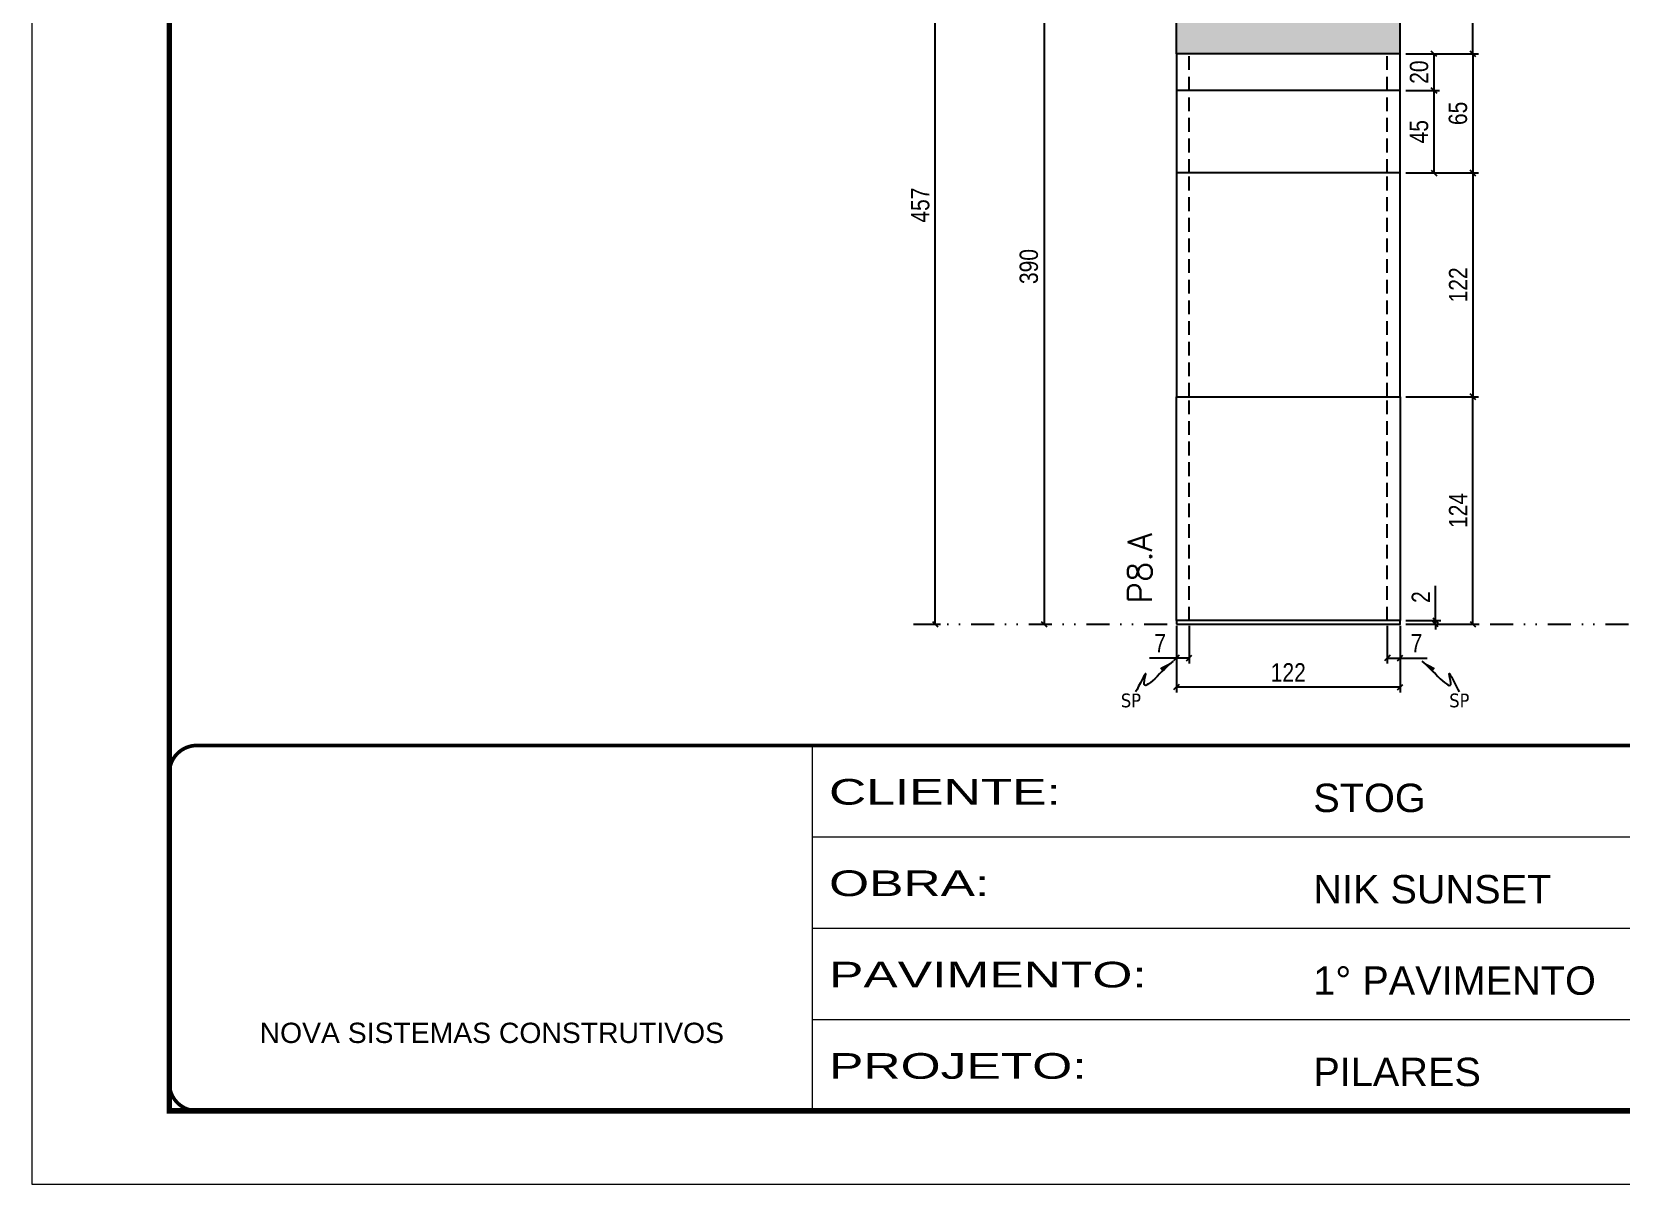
# Model space of a CAD drawing. Header units: millimetres. Extents: x 787 to 8287, y -592 to 17063.
# Drawn here: x 1425 to 2292, y 8597 to 9225 of the extents above; entities that cross this region are included whole.
import ezdxf

# ---------------------------------------------------------------- set-up
doc = ezdxf.new("R2010")
doc.units = ezdxf.units.MM
for name, pattern in [('CONTINUO', [0]), ('DASHED', [0.75, 0.5, -0.25]), ('DIVIDE2', [0.625, 0.25, -0.125, 0, -0.125, 0, -0.125]), ('HIDDEN', [0.375, 0.25, -0.125])]:
    doc.linetypes.add(name, pattern=pattern)
for name, color, linetype in [('COTA', 241, 'Continuous'), ('Nível', 160, 'Continuous'), ('Painéis', 200, 'Continuous'), ('Sarrafo de Pressão', 42, 'HIDDEN'), ('texto', 7, 'Continuous')]:
    doc.layers.add(name, color=color, linetype=linetype)
for name, color, linetype, lineweight in [('Folhas', 255, 'Continuous', 9), ('SARRAFO DE PRESSAO', 251, 'DASHED', 9), ('Texto Seção', 7, 'Continuous', 15)]:
    doc.layers.add(name, color=color, linetype=linetype, lineweight=lineweight)
doc.styles.add('ARIAL', font='arial.ttf')
doc.styles.add('COTA TECNICA', font='techl___.ttf', dxfattribs={"height": 10})
doc.styles.add('COTA TECNICA-50', font='techl___.ttf', dxfattribs={"height": 10})
doc.styles.add('REGUA-120', font='ROMANS.shx', dxfattribs={"height": 15})
doc.styles.get("Standard").update_dxf_attribs({"font": 'arial.ttf'})
doc.styles.add('Tecnologia', font='')
doc.styles.get('Tecnologia').set_extended_font_data('Forgotten Futurist')
doc.dimstyles.new('COTA PAINEL-50', dxfattribs={"dimtxt": 10, "dimasz": 3, "dimexe": 3, "dimexo": 3, "dimgap": 3, "dimtad": 1, "dimdec": 1, "dimzin": 12, "dimdsep": 46, "dimtxsty": 'COTA TECNICA-50', "dimblk1": 'OBLIQUE', "dimblk2": 'OBLIQUE', "dimsah": 1, "dimcen": 0.9, "dimclrd": 4, "dimclre": 4, "dimclrt": 240, "dimadec": 1, "dimazin": 3, "dimtfac": 1, "dimtdec": 1, "dimtmove": 0, "dimatfit": 3, "dimfxl": 0, "dimtolj": 1, "dimtzin": 12, "dimarcsym": 0})
doc.dimstyles.new('PAINEL', dxfattribs={"dimtxt": 10, "dimasz": 3, "dimexe": 3, "dimexo": 3, "dimgap": 3, "dimtad": 1, "dimdec": 1, "dimzin": 12, "dimdsep": 46, "dimtxsty": 'COTA TECNICA', "dimblk1": 'OBLIQUE', "dimblk2": 'OBLIQUE', "dimsah": 1, "dimcen": 0.9, "dimclrd": 4, "dimclre": 4, "dimclrt": 240, "dimadec": 1, "dimazin": 3, "dimtfac": 1, "dimtdec": 1, "dimtmove": 0, "dimatfit": 3, "dimfxl": 0, "dimtolj": 1, "dimtzin": 12, "dimarcsym": 0})
doc.dimstyles.get("Standard").update_dxf_attribs({"dimtxt": 0.18, "dimasz": 0.18, "dimexe": 0.18, "dimexo": 0.0625, "dimgap": 0.09, "dimtad": 0, "dimtih": 1, "dimtoh": 1, "dimdec": 4, "dimzin": 0, "dimdsep": 46, "dimtxsty": 'Standard', "dimcen": 0.09, "dimadec": 0, "dimazin": 0, "dimtfac": 1, "dimtdec": 4, "dimtofl": 0, "dimtmove": 0, "dimatfit": 3, "dimfxl": 0, "dimtolj": 1, "dimtzin": 0, "dimarcsym": 0})

# ---------------------------------------------------------------- blocks, each defined once
blk = doc.blocks.new('9999999999')
at = {"color": 30, "linetype": 'CONTINUO'}
for p, q in [((98564.56, 34230.21), (98564.56, 34429.45)), ((98564.56, 34379.64), (99583.98, 34379.64)), ((98564.56, 34329.83), (99487.98, 34329.83)), ((98564.56, 34280.02), (99487.98, 34280.02))]:
    blk.add_line(p, q, dxfattribs=at)
at = {"color": 30, "linetype": 'CONTINUO', "const_width": 2}
blk.add_lwpolyline([(99583.98, 34230.21), (99583.98, 34414.45, 0.414214), (99568.98, 34429.45), (98228.98, 34429.45, 0.414214), (98213.98, 34414.45), (98213.98, 34245.21, 0.414214), (98228.98, 34230.21), (99583.98, 34230.21)], format="xyb", dxfattribs=at)
at = {"layer": 'Folhas'}
blk.add_lwpolyline([(98138.98, 34190.21), (99623.98, 34190.21), (99623.98, 35240.21), (98138.98, 35240.21)], close=True, dxfattribs=at)
at = {"layer": 'Folhas', "color": 30, "const_width": 3}
blk.add_lwpolyline([(98213.98, 34230.21), (99583.98, 34230.21), (99583.98, 35200.21), (98213.98, 35200.21)], close=True, dxfattribs=at)
at = {"color": 7, "linetype": 'Continuous', "ltscale": 5, "style": 'ARIAL'}
for s, height, p in [('STOG', 15.483, (98837.68, 34393.13)), ('NIK SUNSET', 15.483, (98837.68, 34343.32)), ('1° PAVIMENTO', 15.4829, (98837.68, 34293.51)), ('NOVA SISTEMAS CONSTRUTIVOS', 11.0592, (98263.19, 34267.21)), ('PILARES', 15.483, (98837.68, 34243.7))]:
    blk.add_text(s, height=height, dxfattribs=at).set_placement(p)
at = {"layer": 'Folhas', "color": 7, "style": 'Tecnologia', "width": 1.5}
for s, p in [('CLIENTE:', (98573.65, 34397.17)), ('OBRA:', (98573.65, 34347.31)), ('PAVIMENTO:', (98573.65, 34297.5)), ('PROJETO:', (98573.65, 34247.69))]:
    blk.add_text(s, height=14, dxfattribs=at).set_placement(p)
blk = doc.blocks.new('_Oblique')
at = {"color": 0, "linetype": 'ByBlock', "lineweight": -2}
blk.add_line((-0.5, -0.5), (0.5, 0.5), dxfattribs=at)
blk = doc.blocks.new('*D1476')
at = {"layer": 'COTA', "color": 4, "lineweight": -2}
for p, q in [((1909.18, 9359.4), (1921.03, 9359.4)), ((1918.03, 8902.4), (1918.03, 9359.4)), ((1909.18, 8902.4), (1921.03, 8902.4))]:
    blk.add_line(p, q, dxfattribs=at)
at = {"layer": 'Defpoints', "color": 0}
for p in [(1906.18, 9359.4), (1918.03, 9359.4), (1906.18, 8902.4)]:
    blk.add_point(p, dxfattribs=at)
at = {"layer": 'COTA', "color": 4, "lineweight": -2, "xscale": 3, "yscale": 3, "zscale": 3}
for p, rotation in [((1918.03, 9359.4), 90), ((1918.03, 8902.4), 270)]:
    blk.add_blockref('_Oblique', p, dxfattribs=dict(at, rotation=rotation))
at = {"layer": 'COTA', "color": 240, "insert": (1909.92, 9130.9), "char_height": 10, "attachment_point": 5, "rotation": 90, "style": 'COTA TECNICA-50'}
blk.add_mtext('\\A1;457', dxfattribs=at)
blk = doc.blocks.new('*D1442')
at = {"layer": 'COTA', "color": 4, "lineweight": -2}
for p, q in [((2049.56, 8901.4), (2049.56, 8865.04)), ((2171.56, 8901.4), (2171.56, 8865.04)), ((2171.56, 8868.04), (2049.56, 8868.04))]:
    blk.add_line(p, q, dxfattribs=at)
at = {"layer": 'Defpoints', "color": 0}
for p in [(2049.56, 8904.4), (2171.56, 8904.4), (2049.56, 8868.04)]:
    blk.add_point(p, dxfattribs=at)
at = {"layer": 'COTA', "color": 4, "lineweight": -2, "xscale": 3, "yscale": 3, "zscale": 3, "rotation": 180}
blk.add_blockref('_Oblique', (2049.56, 8868.04), dxfattribs=at)
at = {"layer": 'COTA', "color": 4, "lineweight": -2, "xscale": 3, "yscale": 3, "zscale": 3}
blk.add_blockref('_Oblique', (2171.56, 8868.04), dxfattribs=at)
at = {"layer": 'COTA', "color": 240, "insert": (2110.56, 8876.1), "char_height": 10, "attachment_point": 5, "style": 'COTA TECNICA'}
blk.add_mtext('\\A1;122', dxfattribs=at)
blk = doc.blocks.new('*D1443')
at = {"layer": 'COTA', "color": 4, "lineweight": -2}
for p, q in [((2164.56, 8901.4), (2164.56, 8880.89)), ((2171.56, 8899.4), (2171.56, 8880.89)), ((2164.56, 8883.89), (2171.56, 8883.89)), ((2171.56, 8883.89), (2186.29, 8883.89))]:
    blk.add_line(p, q, dxfattribs=at)
at = {"layer": 'Defpoints', "color": 0}
for p in [(2164.56, 8904.4), (2171.56, 8902.4), (2171.56, 8883.89)]:
    blk.add_point(p, dxfattribs=at)
at = {"layer": 'COTA', "color": 4, "lineweight": -2, "xscale": 3, "yscale": 3, "zscale": 3, "rotation": 180}
blk.add_blockref('_Oblique', (2164.56, 8883.89), dxfattribs=at)
at = {"layer": 'COTA', "color": 4, "lineweight": -2, "xscale": 3, "yscale": 3, "zscale": 3}
blk.add_blockref('_Oblique', (2171.56, 8883.89), dxfattribs=at)
at = {"layer": 'COTA', "color": 240, "insert": (2180.43, 8891.97), "char_height": 10, "attachment_point": 5, "style": 'COTA TECNICA-50'}
blk.add_mtext('\\A1;7', dxfattribs=at)
blk = doc.blocks.new('*D1444')
at = {"layer": 'COTA', "color": 4, "lineweight": -2}
for p, q in [((2056.56, 8901.4), (2056.56, 8880.89)), ((2049.56, 8899.4), (2049.56, 8880.89)), ((2049.56, 8883.89), (2034.83, 8883.89)), ((2056.56, 8883.89), (2049.56, 8883.89))]:
    blk.add_line(p, q, dxfattribs=at)
at = {"layer": 'Defpoints', "color": 0}
for p in [(2049.56, 8902.4), (2056.56, 8904.4), (2049.56, 8883.89)]:
    blk.add_point(p, dxfattribs=at)
at = {"layer": 'COTA', "color": 4, "lineweight": -2, "xscale": 3, "yscale": 3, "zscale": 3, "rotation": 180}
blk.add_blockref('_Oblique', (2049.56, 8883.89), dxfattribs=at)
at = {"layer": 'COTA', "color": 4, "lineweight": -2, "xscale": 3, "yscale": 3, "zscale": 3}
blk.add_blockref('_Oblique', (2056.56, 8883.89), dxfattribs=at)
at = {"layer": 'COTA', "color": 240, "insert": (2040.69, 8891.97), "char_height": 10, "attachment_point": 5, "style": 'COTA TECNICA-50'}
blk.add_mtext('\\A1;7', dxfattribs=at)
blk = doc.blocks.new('*D1445')
at = {"layer": 'COTA', "color": 4, "linetype": 'ByBlock', "lineweight": -2}
for p, q in [((2174.56, 9026.4), (2214.2, 9026.4)), ((2211.2, 8902.4), (2211.2, 9026.4)), ((2174.56, 8902.4), (2214.2, 8902.4))]:
    blk.add_line(p, q, dxfattribs=at)
at = {"layer": 'Defpoints', "color": 0, "linetype": 'ByBlock'}
for p in [(2171.56, 9026.4), (2211.2, 9026.4), (2171.56, 8902.4)]:
    blk.add_point(p, dxfattribs=at)
at = {"layer": 'COTA', "color": 4, "linetype": 'ByBlock', "lineweight": -2, "xscale": 3, "yscale": 3, "zscale": 3}
for p, rotation in [((2211.2, 9026.4), 90), ((2211.2, 8902.4), 270)]:
    blk.add_blockref('_Oblique', p, dxfattribs=dict(at, rotation=rotation))
at = {"layer": 'COTA', "color": 240, "linetype": 'ByBlock', "insert": (2203.13, 8964.4), "char_height": 10, "attachment_point": 5, "rotation": 90, "style": 'COTA TECNICA'}
blk.add_mtext('\\A1;124', dxfattribs=at)
blk = doc.blocks.new('*D1446')
at = {"layer": 'COTA', "color": 4, "lineweight": -2}
for p, q in [((2190.82, 8904.4), (2190.82, 8923.21)), ((2174.56, 8904.4), (2193.82, 8904.4)), ((2174.56, 8902.4), (2193.82, 8902.4)), ((2190.82, 8902.4), (2190.82, 8904.4)), ((2190.82, 8902.4), (2190.82, 8899.4))]:
    blk.add_line(p, q, dxfattribs=at)
at = {"layer": 'Defpoints', "color": 0}
for p in [(2171.56, 8904.4), (2171.56, 8902.4), (2190.82, 8902.4)]:
    blk.add_point(p, dxfattribs=at)
at = {"layer": 'COTA', "color": 4, "lineweight": -2, "xscale": 3, "yscale": 3, "zscale": 3}
for p, rotation in [((2190.82, 8904.4), 270), ((2190.82, 8902.4), 90)]:
    blk.add_blockref('_Oblique', p, dxfattribs=dict(at, rotation=rotation))
at = {"layer": 'COTA', "color": 240, "insert": (2182.82, 8917.15), "char_height": 10, "attachment_point": 5, "rotation": 90, "style": 'COTA TECNICA-50'}
blk.add_mtext('\\A1;2', dxfattribs=at)
blk = doc.blocks.new('*D1447')
at = {"layer": 'COTA', "color": 4, "linetype": 'ByBlock', "lineweight": -2}
for p, q in [((2174.56, 9026.4), (2214.2, 9026.4)), ((2211.2, 8902.4), (2211.2, 9026.4)), ((2174.56, 8902.4), (2214.2, 8902.4))]:
    blk.add_line(p, q, dxfattribs=at)
at = {"layer": 'Defpoints', "color": 0, "linetype": 'ByBlock'}
for p in [(2171.56, 9026.4), (2211.2, 9026.4), (2171.56, 8902.4)]:
    blk.add_point(p, dxfattribs=at)
at = {"layer": 'COTA', "color": 4, "linetype": 'ByBlock', "lineweight": -2, "xscale": 3, "yscale": 3, "zscale": 3}
for p, rotation in [((2211.2, 9026.4), 90), ((2211.2, 8902.4), 270)]:
    blk.add_blockref('_Oblique', p, dxfattribs=dict(at, rotation=rotation))
at = {"layer": 'COTA', "color": 240, "linetype": 'ByBlock', "insert": (2203.13, 8964.4), "char_height": 10, "attachment_point": 5, "rotation": 90, "style": 'COTA TECNICA'}
blk.add_mtext('\\A1;124', dxfattribs=at)
blk = doc.blocks.new('*D1448')
at = {"layer": 'COTA', "color": 4, "lineweight": -2}
for p, q in [((2140.56, 9359.4), (2214.2, 9359.4)), ((2211.2, 9213.4), (2211.2, 9359.4)), ((2174.56, 9213.4), (2214.2, 9213.4))]:
    blk.add_line(p, q, dxfattribs=at)
at = {"layer": 'Defpoints', "color": 0}
for p in [(2137.56, 9359.4), (2211.2, 9359.4), (2171.56, 9213.4)]:
    blk.add_point(p, dxfattribs=at)
at = {"layer": 'COTA', "color": 4, "lineweight": -2, "xscale": 3, "yscale": 3, "zscale": 3}
for p, rotation in [((2211.2, 9359.4), 90), ((2211.2, 9213.4), 270)]:
    blk.add_blockref('_Oblique', p, dxfattribs=dict(at, rotation=rotation))
at = {"layer": 'COTA', "color": 240, "insert": (2203.1, 9286.4), "char_height": 10, "attachment_point": 5, "rotation": 90, "style": 'COTA TECNICA-50'}
blk.add_mtext('\\A1;146', dxfattribs=at)
blk = doc.blocks.new('*D1468')
at = {"layer": 'Defpoints', "color": 0}
for p in [(1977.38, 9292.4), (1977.38, 8902.4), (1977.38, 8902.4)]:
    blk.add_point(p, dxfattribs=at)
at = {"layer": 'Painéis', "color": 4, "lineweight": -2}
blk.add_line((1977.38, 9292.4), (1977.38, 8902.4), dxfattribs=at)
at = {"layer": 'Painéis', "color": 4, "lineweight": -2, "xscale": 3, "yscale": 3, "zscale": 3}
for p, rotation in [((1977.38, 9292.4), 90), ((1977.38, 8902.4), 270)]:
    blk.add_blockref('_Oblique', p, dxfattribs=dict(at, rotation=rotation))
at = {"layer": 'Painéis', "color": 240, "insert": (1969.13, 9097.4), "char_height": 10, "attachment_point": 5, "rotation": 90, "style": 'COTA TECNICA'}
blk.add_mtext('\\A1;390', dxfattribs=at)
blk = doc.blocks.new('*D1505')
at = {"layer": 'Defpoints', "color": 0}
for p in [(2171.56, 9213.4), (2171.56, 9193.4), (2190, 9193.4)]:
    blk.add_point(p, dxfattribs=at)
at = {"layer": 'Painéis', "color": 4, "lineweight": -2}
for p, q in [((2174.56, 9213.4), (2193, 9213.4)), ((2190, 9213.4), (2190, 9193.4)), ((2174.56, 9193.4), (2193, 9193.4))]:
    blk.add_line(p, q, dxfattribs=at)
at = {"layer": 'Painéis', "color": 4, "lineweight": -2, "xscale": 3, "yscale": 3, "zscale": 3}
for p, rotation in [((2190, 9213.4), 90), ((2190, 9193.4), 270)]:
    blk.add_blockref('_Oblique', p, dxfattribs=dict(at, rotation=rotation))
at = {"layer": 'Painéis', "color": 240, "insert": (2181.9, 9203.4), "char_height": 10, "attachment_point": 5, "rotation": 90, "style": 'COTA TECNICA'}
blk.add_mtext('\\A1;20', dxfattribs=at)
blk = doc.blocks.new('*D1506')
at = {"layer": 'Defpoints', "color": 0}
for p in [(2171.56, 9193.4), (2171.56, 9148.4), (2190, 9148.4)]:
    blk.add_point(p, dxfattribs=at)
at = {"layer": 'Painéis', "color": 4, "lineweight": -2}
for p, q in [((2174.56, 9193.4), (2193, 9193.4)), ((2190, 9193.4), (2190, 9148.4)), ((2174.56, 9148.4), (2193, 9148.4))]:
    blk.add_line(p, q, dxfattribs=at)
at = {"layer": 'Painéis', "color": 4, "lineweight": -2, "xscale": 3, "yscale": 3, "zscale": 3}
for p, rotation in [((2190, 9193.4), 90), ((2190, 9148.4), 270)]:
    blk.add_blockref('_Oblique', p, dxfattribs=dict(at, rotation=rotation))
at = {"layer": 'Painéis', "color": 240, "insert": (2181.89, 9170.9), "char_height": 10, "attachment_point": 5, "rotation": 90, "style": 'COTA TECNICA'}
blk.add_mtext('\\A1;45', dxfattribs=at)
blk = doc.blocks.new('*D1507')
at = {"layer": 'Defpoints', "color": 0}
for p in [(2171.56, 9148.4), (2171.56, 9026.4), (2211.2, 9026.4)]:
    blk.add_point(p, dxfattribs=at)
at = {"layer": 'Painéis', "color": 4, "lineweight": -2}
for p, q in [((2174.56, 9148.4), (2214.2, 9148.4)), ((2211.2, 9148.4), (2211.2, 9026.4)), ((2174.56, 9026.4), (2214.2, 9026.4))]:
    blk.add_line(p, q, dxfattribs=at)
at = {"layer": 'Painéis', "color": 4, "lineweight": -2, "xscale": 3, "yscale": 3, "zscale": 3}
for p, rotation in [((2211.2, 9148.4), 90), ((2211.2, 9026.4), 270)]:
    blk.add_blockref('_Oblique', p, dxfattribs=dict(at, rotation=rotation))
at = {"layer": 'Painéis', "color": 240, "insert": (2203.14, 9087.4), "char_height": 10, "attachment_point": 5, "rotation": 90, "style": 'COTA TECNICA'}
blk.add_mtext('\\A1;122', dxfattribs=at)
blk = doc.blocks.new('*D1508')
at = {"layer": 'Defpoints', "color": 0}
for p in [(2171.56, 9213.4), (2171.56, 9148.4), (2211.2, 9148.4)]:
    blk.add_point(p, dxfattribs=at)
at = {"layer": 'Painéis', "color": 4, "lineweight": -2}
for p, q in [((2174.56, 9213.4), (2214.2, 9213.4)), ((2211.2, 9213.4), (2211.2, 9148.4)), ((2174.56, 9148.4), (2214.2, 9148.4))]:
    blk.add_line(p, q, dxfattribs=at)
at = {"layer": 'Painéis', "color": 4, "lineweight": -2, "xscale": 3, "yscale": 3, "zscale": 3}
for p, rotation in [((2211.2, 9213.4), 90), ((2211.2, 9148.4), 270)]:
    blk.add_blockref('_Oblique', p, dxfattribs=dict(at, rotation=rotation))
at = {"layer": 'Painéis', "color": 240, "insert": (2203.09, 9180.9), "char_height": 10, "attachment_point": 5, "rotation": 90, "style": 'COTA TECNICA'}
blk.add_mtext('\\A1;65', dxfattribs=at)

msp = doc.modelspace()

# ---------------------------------------------------------------- hatches: boundary and pattern name
at = {"layer": 'COTA', "linetype": 'ByBlock'}
h = msp.add_hatch(dxfattribs=at)
h.set_pattern_fill('AR-CONC', color=256, scale=0.03)
h.set_pattern_definition([(50, (-6365.5276, 5180.411), (5.46554, -0.4781726), [0.5715, -6.2865]), (355, (-6365.5276, 5180.411), (-1.0573026, 5.7317054), [0.4572, -5.0292175]), (100.451445, (-6365.072, 5180.371), (4.4082374, 5.2535326), [0.4857003, -5.3427073]), (46.1842, (-6365.5276, 5181.935), (8.132371, -1.26127), [0.85725, -9.42975]), (96.63556, (-6364.85, 5181.83), (7.122124, 7.422784), [0.728551, -8.014068]), (351.18415, (-6365.528, 5181.935), (7.122124, 7.422784), [0.685799, -7.543792]), (21, (-6364.7656, 5181.554), (4.5484317, -3.067956), [0.5715, -6.2865]), (326, (-6364.7656, 5181.554), (1.854061, 5.525639), [0.4572, -5.0292]), (71.451445, (-6364.3866, 5181.298), (6.4024926, 2.457683), [0.4857003, -5.342698]), (37.5, (-6365.5276, 5180.4108), (0.0926581, 2.53665117), [0, -4.96824, 0, -5.1054, 0, -5.04825]), (7.5, (-6365.5276, 5180.4108), (2.0045899, 3.00541724), [0, -2.91084, 0, -4.85394, 0, -1.92405]), (327.5, (-6367.2269, 5180.4108), (4.06771786, -0.1718623), [0, -1.905, 0, -5.9436, 0, -7.8867]), (317.5, (-6367.989, 5180.4108), (4.4438754, 0.7627947), [0, -2.4765, 0, -3.94716, 0, -5.6007])])
h.paths.add_polyline_path([(2049.56, 9359.4), (2049.56, 9213.4), (2171.56, 9213.4), (2171.56, 9359.4)])

# ---------------------------------------------------------------- linework, layer by layer
for p, q in [((2049.56, 9213.4), (2049.56, 9359.4)), ((2171.56, 9213.4), (2171.56, 9359.4))]:
    msp.add_line(p, q, dxfattribs=at)
at = {"layer": 'Nível', "color": 4, "linetype": 'DIVIDE2', "ltscale": 50}
msp.add_line((1906.18, 8902.4), (2870.5, 8902.4), dxfattribs=at)
at = {"layer": 'Painéis'}
for p, q in [((2171.56, 9213.4), (2049.56, 9213.4)), ((2049.56, 9213.4), (2049.56, 9026.4)), ((2171.56, 9026.4), (2171.56, 9213.4)), ((2171.56, 9193.4), (2049.56, 9193.4)), ((2171.56, 9148.4), (2049.56, 9148.4))]:
    msp.add_line(p, q, dxfattribs=at)
for points in [[(2049.56, 9026.4), (2171.56, 9026.4), (2171.56, 8904.4), (2049.56, 8904.4)], [(2049.56, 8902.4), (2171.56, 8902.4), (2171.56, 8904.4), (2049.56, 8904.4)]]:
    msp.add_lwpolyline(points, close=True, dxfattribs=at)
at = {"layer": 'Sarrafo de Pressão', "ltscale": 30}
for p, q in [((2056.56, 9148.4), (2056.56, 9213.4)), ((2164.56, 9148.4), (2164.56, 9213.4)), ((2056.56, 9026.4), (2056.56, 9148.4)), ((2164.56, 9026.4), (2164.56, 9148.4)), ((2056.56, 8904.4), (2056.56, 9026.4)), ((2164.56, 8904.4), (2164.56, 9026.4))]:
    msp.add_line(p, q, dxfattribs=at)

# ---------------------------------------------------------------- block references
at = {"layer": 'SARRAFO DE PRESSAO', "color": 6, "linetype": 'ByBlock'}
msp.add_blockref('9999999999', (-96713.48, -25593.21), dxfattribs=at)

# ---------------------------------------------------------------- texts
at = {"layer": 'texto', "color": 0, "char_height": 7.5, "attachment_point": 5}
for insert in [(2024.78, 8860.73), (2203.81, 8860.73)]:
    msp.add_mtext('{\\fTahoma|b0|i0|c0|p34;\\C4;SP}', dxfattribs=dict(at, insert=insert))
at = {"layer": 'Texto Seção', "insert": (2036.09, 8913.65), "char_height": 13, "width": 285.3299, "attachment_point": 7, "rotation": 90, "style": 'REGUA-120'}
msp.add_mtext('P8.A', dxfattribs=at)

# ---------------------------------------------------------------- dimensions: what is measured, and where the dimension line sits
at = {"layer": 'COTA'}
for base, p1, p2, angle, picture, middle in [((1918.03, 9359.4), (1906.18, 8902.4), (1906.18, 9359.4), 90, '*D1476', (1909.92, 9130.9)), ((2211.2, 9359.4), (2171.56, 9213.4), (2137.56, 9359.4), 90, '*D1448', (2203.1, 9286.4)), ((2049.56, 8883.89), (2056.56, 8904.4), (2049.56, 8902.4), 180, '*D1444', (2040.69, 8891.97))]:
    dim = msp.add_linear_dim(base=base, p1=p1, p2=p2, angle=angle, dimstyle='COTA PAINEL-50', dxfattribs=at)
    dim.commit()
    dim.dimension.update_dxf_attribs({"geometry": picture, "text_midpoint": middle})
at = {"layer": 'COTA', "linetype": 'ByBlock'}
for picture in ['*D1445', '*D1447']:
    dim = msp.add_aligned_dim(p1=(2171.56, 8902.4), p2=(2171.56, 9026.4), distance=-39.64, dimstyle='PAINEL', dxfattribs=at)
    dim.commit()
    dim.dimension.update_dxf_attribs({"geometry": picture, "text_midpoint": (2203.13, 8964.4)})
at = {"layer": 'COTA'}
dim = msp.add_linear_dim(base=(2190.82, 8902.4), p1=(2171.56, 8904.4), p2=(2171.56, 8902.4), angle=90, dimstyle='COTA PAINEL-50', dxfattribs=at)
dim.commit()
dim.dimension.update_dxf_attribs({"geometry": '*D1446', "text_midpoint": (2190.82, 8917.15), "dimtype": 160})
dim = msp.add_linear_dim(base=(2049.56, 8868.04), p1=(2171.56, 8904.4), p2=(2049.56, 8904.4), angle=180, dimstyle='PAINEL', override={"dimarcsym": 2}, dxfattribs=at)
dim.commit()
dim.dimension.update_dxf_attribs({"geometry": '*D1442', "text_midpoint": (2110.56, 8876.1)})
dim = msp.add_linear_dim(base=(2171.56, 8883.89), p1=(2164.56, 8904.4), p2=(2171.56, 8902.4), dimstyle='COTA PAINEL-50', dxfattribs=at)
dim.commit()
dim.dimension.update_dxf_attribs({"geometry": '*D1443', "text_midpoint": (2180.43, 8891.97)})
at = {"layer": 'Painéis'}
for base, p1, p2, picture, middle in [((1977.38, 8902.4), (1977.38, 9292.4), (1977.38, 8902.4), '*D1468', (1969.13, 9097.4)), ((2211.2, 9148.4), (2171.56, 9213.4), (2171.56, 9148.4), '*D1508', (2203.09, 9180.9)), ((2190, 9148.4), (2171.56, 9193.4), (2171.56, 9148.4), '*D1506', (2181.89, 9170.9)), ((2211.2, 9026.4), (2171.56, 9148.4), (2171.56, 9026.4), '*D1507', (2203.14, 9087.4))]:
    dim = msp.add_linear_dim(base=base, p1=p1, p2=p2, angle=90, dimstyle='PAINEL', dxfattribs=at)
    dim.commit()
    dim.dimension.update_dxf_attribs({"geometry": picture, "text_midpoint": middle})
dim = msp.add_linear_dim(base=(2190, 9193.4), p1=(2171.56, 9213.4), p2=(2171.56, 9193.4), angle=90, dimstyle='PAINEL', dxfattribs=at)
dim.commit()
dim.dimension.update_dxf_attribs({"geometry": '*D1505', "text_midpoint": (2190, 9203.4), "dimtype": 160})

# ---------------------------------------------------------------- leaders
at = {"layer": 'COTA', "path_type": 1}
for points in [[(2047.73, 8882.22), (2031.95, 8870.39), (2032.87, 8875.19), (2027.32, 8865.41)], [(2183.39, 8882.22), (2199.17, 8870.39), (2198.25, 8875.19), (2203.8, 8865.41)]]:
    msp.add_leader(points, dimstyle='Standard', override={"dimasz": 8}, dxfattribs=at)

doc.saveas('drawing.dxf')
